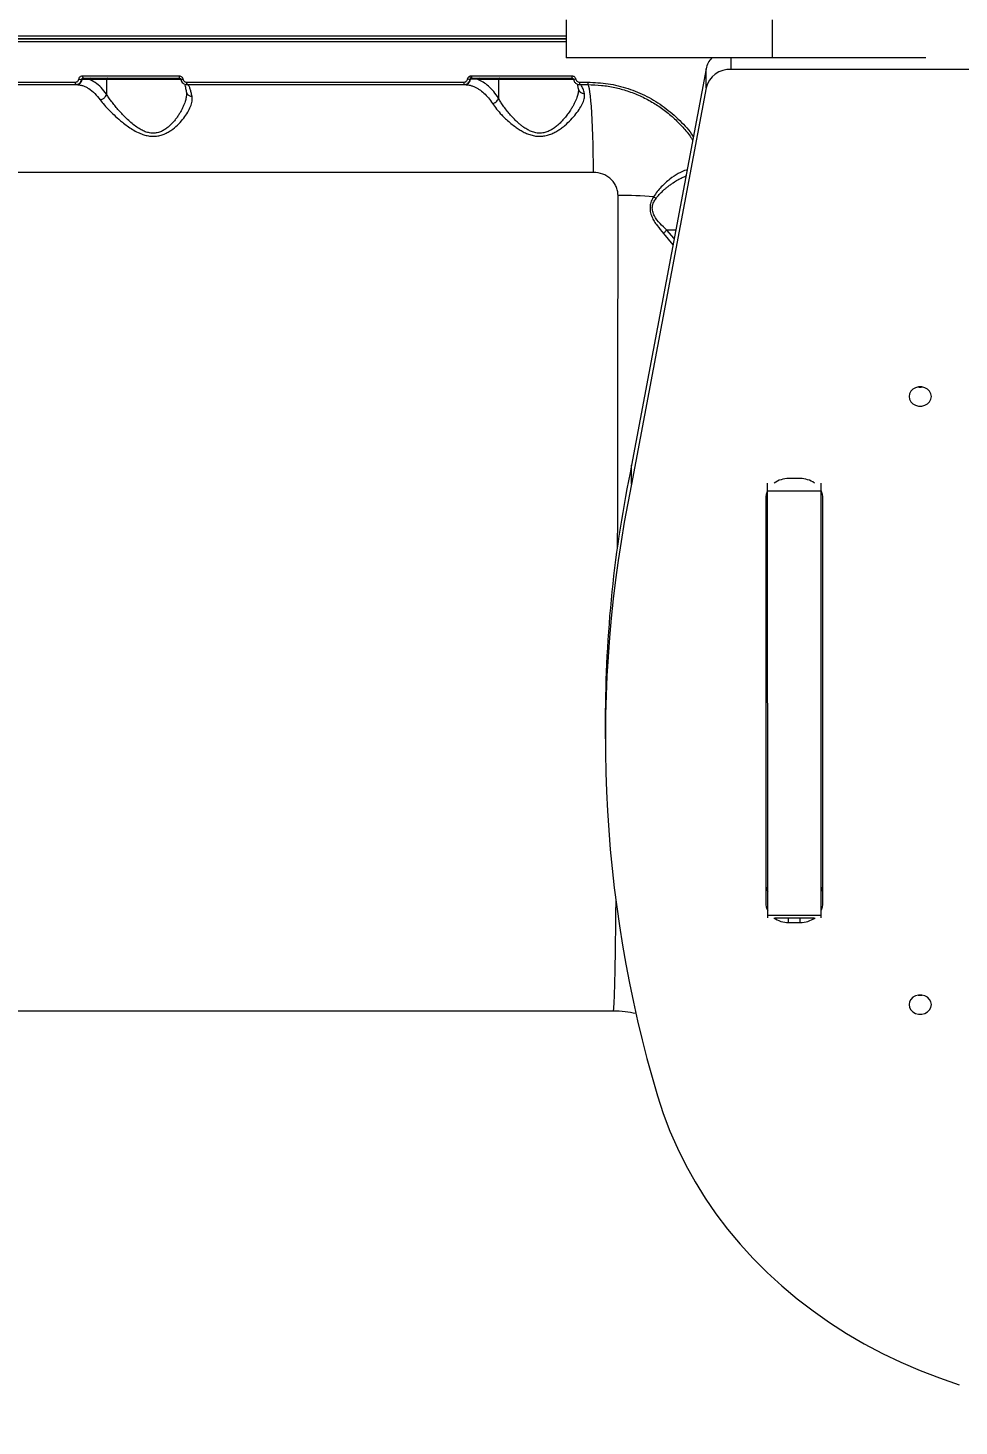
# Model space of a CAD drawing. Header units: millimetres. Extents: x -5873 to 5805, y -5301 to 4302.
# Drawn here: x 926 to 1292, y 507 to 1057 of the extents above; entities that cross this region are included whole.
import ezdxf

# ---------------------------------------------------------------- set-up
doc = ezdxf.new("R2010")
doc.units = ezdxf.units.MM
doc.layers.add('DIKOM_ОБЪЕКТ', color=7, linetype='Continuous')
doc.layers.add('DIKOM_РАЗМЕР_ОБЪЕКТА', color=7, linetype='Continuous')
doc.styles.add('style1', font='arial.ttf', dxfattribs={"width": 0.8})
doc.dimstyles.new('1-50', dxfattribs={"dimtxt": 300, "dimasz": 200, "dimexe": 100, "dimexo": 0, "dimgap": 100, "dimtad": 1, "dimtxsty": 'style1', "dimcen": 200, "dimclrd": 7, "dimclre": 7, "dimclrt": 7, "dimadec": 1, "dimazin": 2, "dimtfac": 1, "dimtmove": 0, "dimatfit": 2, "dimfxl": 0, "dimlwd": 25, "dimlwe": 18, "dimarcsym": 0})

# ---------------------------------------------------------------- blocks, each defined once
blk = doc.blocks.new('*D9')
at = {"layer": 'Defpoints', "color": 0, "transparency": 16777216}
for p in [(1338.11, 2802.44), (-4588.97, -1585.51), (-117.5, -1585.51)]:
    blk.add_point(p, dxfattribs=at)
at = {"layer": 'DIKOM_РАЗМЕР_ОБЪЕКТА', "color": 7, "lineweight": 18, "transparency": 16777216}
for p, q in [((1338.11, 2802.44), (-4688.97, 2802.44)), ((-117.5, -1585.51), (-4688.97, -1585.51))]:
    blk.add_line(p, q, dxfattribs=at)
at = {"layer": 'DIKOM_РАЗМЕР_ОБЪЕКТА', "color": 7, "lineweight": 25, "transparency": 16777216}
blk.add_line((-4588.97, 2602.44), (-4588.97, -1385.51), dxfattribs=at)
at = {"layer": 'DIKOM_РАЗМЕР_ОБЪЕКТА', "color": 7, "transparency": 16777216}
for points in [[(-4622.31, 2602.44), (-4555.64, 2602.44), (-4588.97, 2802.44)], [(-4622.31, -1385.51), (-4555.64, -1385.51), (-4588.97, -1585.51)]]:
    blk.add_solid(points, dxfattribs=at)
at = {"layer": 'DIKOM_РАЗМЕР_ОБЪЕКТА', "color": 7, "transparency": 16777216, "insert": (-4842.15, 460.98), "char_height": 300, "attachment_point": 5, "rotation": 90, "style": 'style1'}
blk.add_mtext('4400', dxfattribs=at)
blk = doc.blocks.new('*D10')
at = {"layer": 'Defpoints', "color": 0, "transparency": 16777216}
for p in [(4304.51, 1053.39), (-1538.59, -1332.39), (4304.51, -4224.84)]:
    blk.add_point(p, dxfattribs=at)
at = {"layer": 'DIKOM_РАЗМЕР_ОБЪЕКТА', "color": 7, "lineweight": 18, "transparency": 16777216}
for p, q in [((4304.51, 1053.39), (4304.51, -4324.84)), ((-1538.59, -1332.39), (-1538.59, -4324.84))]:
    blk.add_line(p, q, dxfattribs=at)
at = {"layer": 'DIKOM_РАЗМЕР_ОБЪЕКТА', "color": 7, "lineweight": 25, "transparency": 16777216}
blk.add_line((-1338.59, -4224.84), (4104.51, -4224.84), dxfattribs=at)
at = {"layer": 'DIKOM_РАЗМЕР_ОБЪЕКТА', "color": 7, "transparency": 16777216}
for points in [[(-1338.59, -4191.51), (-1338.59, -4258.18), (-1538.59, -4224.84)], [(4104.51, -4191.51), (4104.51, -4258.18), (4304.51, -4224.84)]]:
    blk.add_solid(points, dxfattribs=at)
at = {"layer": 'DIKOM_РАЗМЕР_ОБЪЕКТА', "color": 7, "transparency": 16777216, "insert": (1679.28, -3971.67), "char_height": 300, "attachment_point": 5, "style": 'style1'}
blk.add_mtext('5850', dxfattribs=at)

msp = doc.modelspace()

# ---------------------------------------------------------------- linework, layer by layer
at = {"layer": 'DIKOM_ОБЪЕКТ', "color": 7, "linetype": 'Continuous', "lineweight": 15}
for p, q in [((1137.868, 1059.842), (1137.869, 1044.842)), ((1219.044, 1044.847), (1219.043, 1059.847)), ((1219.044, 1044.847), (1137.869, 1044.842)), ((1202.797, 1040.335), (1202.797, 1044.846)), ((1279.374, 1044.85), (1219.044, 1044.847)), ((1192.927, 1040.566), (1163.643, 884.788)), ((1192.927, 1033.066), (1192.927, 1040.566)), ((1322.022, 1040.342), (1202.797, 1040.335)), ((945.006, 1034.337), (945.29, 1034.337)), ((947.525, 1036.42), (947.353, 1036.42)), ((950.358, 1036.337), (947.525, 1036.42)), ((947.695, 1037.802), (985.694, 1037.804)), ((947.915, 1036.837), (985.883, 1036.839)), ((957.159, 1036.337), (950.358, 1036.337)), ((986.443, 1036.339), (957.159, 1036.337)), ((957.159, 1036.337), (957.16, 1030.531)), ((989.124, 1034.266), (988.879, 1034.339)), ((1097.711, 1034.346), (1098.006, 1034.346)), ((1100.241, 1036.429), (1100.144, 1036.429)), ((1103.178, 1036.346), (1100.241, 1036.429)), ((1100.473, 1036.786), (1100.792, 1036.846)), ((1100.698, 1037.811), (1140.194, 1037.814)), ((1100.792, 1036.846), (1140.255, 1036.848)), ((1111.304, 1036.346), (1103.178, 1036.346)), ((1140.855, 1036.348), (1111.304, 1036.346)), ((1111.304, 1036.346), (1111.304, 1028.96)), ((1143.061, 1034.359), (1143.291, 1034.348)), ((1143.162, 1035.308), (1146.359, 1035.308)), ((1143.221, 1034.348), (1146.415, 1034.349)), ((1143.567, 1034.216), (1143.291, 1034.348)), ((957.159, 1030.524), (957.16, 1030.531)), ((1111.303, 1028.951), (1111.304, 1028.96)), ((1192.927, 1033.066), (1163.644, 877.288)), ((1148.647, 999.846), (669.989, 999.818)), ((1176.23, 975.882), (1179.908, 971.312)), ((1181.012, 977.184), (1177.475, 977.184)), ((1180.382, 973.83), (1177.475, 977.184)), ((1163.644, 877.288), (1163.643, 884.788)), ((1229.901, 879.497), (1225.401, 879.497)), ((1217.151, 874.692), (1217.151, 877.747)), ((1217.151, 874.692), (1238.151, 874.693)), ((1217.161, 707.96), (1217.151, 874.692)), ((1238.151, 874.693), (1238.151, 877.748)), ((1238.161, 707.961), (1238.151, 874.693)), ((1216.401, 871.702), (1216.411, 712.787)), ((1238.911, 712.788), (1238.901, 871.704)), ((1153.291, 784.674), (1153.292, 777.174)), ((1238.593, 718.237), (1238.16, 718.237)), ((1217.161, 707.96), (1238.161, 707.961)), ((1217.161, 706.89), (1217.161, 707.96)), ((1220.072, 706.848), (1235.25, 706.849)), ((1225.411, 704.993), (1225.411, 706.848)), ((1225.411, 704.993), (1229.911, 704.993)), ((1229.911, 704.993), (1229.911, 706.848)), ((1238.161, 706.892), (1238.161, 707.961)), ((858.38, 670.331), (1156.422, 670.349))]:
    msp.add_line(p, q, dxfattribs=at)
at = {"layer": 'DIKOM_ОБЪЕКТ', "color": 7, "linetype": 'Continuous', "lineweight": 15, "flags": 128}
for points in [[(1148.647, 999.846), (1148.607, 1003.6), (1148.547, 1007.27), (1148.468, 1010.822), (1148.37, 1014.224), (1148.254, 1017.444), (1148.122, 1020.454), (1147.974, 1023.225), (1147.811, 1025.734), (1147.636, 1027.956), (1147.45, 1029.872), (1147.255, 1031.464), (1147.051, 1032.717), (1146.843, 1033.621), (1146.63, 1034.166), (1146.415, 1034.349)], [(1272.749, 911.759), (1272.927, 910.686), (1273.447, 909.699), (1274.268, 908.88), (1275.321, 908.293), (1276.523, 907.988), (1277.775, 907.988), (1278.977, 908.294), (1280.03, 908.88), (1280.85, 909.7), (1281.371, 910.686), (1281.549, 911.76), (1281.371, 912.833), (1280.85, 913.82), (1280.03, 914.64), (1278.976, 915.226), (1277.775, 915.531), (1276.522, 915.531), (1275.321, 915.226), (1274.267, 914.639), (1273.447, 913.819), (1272.927, 912.833), (1272.749, 911.759)], [(1272.763, 672.736), (1272.941, 671.663), (1273.462, 670.676), (1274.282, 669.857), (1275.335, 669.27), (1276.537, 668.965), (1277.79, 668.965), (1278.991, 669.271), (1280.045, 669.857), (1280.865, 670.677), (1281.385, 671.663), (1281.563, 672.737), (1281.385, 673.81), (1280.864, 674.797), (1280.044, 675.617), (1278.991, 676.203), (1277.789, 676.508), (1276.537, 676.508), (1275.335, 676.203), (1274.282, 675.616), (1273.461, 674.797), (1272.941, 673.81), (1272.763, 672.736)], [(1173.805, 636.87), (1176.066, 629.9), (1178.679, 623.023), (1181.638, 616.252), (1184.939, 609.6), (1188.574, 603.08), (1192.537, 596.706), (1196.82, 590.488), (1201.415, 584.44), (1206.312, 578.572), (1211.503, 572.897), (1216.977, 567.425), (1222.723, 562.166), (1228.731, 557.132), (1234.989, 552.332), (1241.485, 547.774), (1248.206, 543.469), (1255.139, 539.423), (1262.271, 535.646), (1269.588, 532.144), (1277.076, 528.924), (1284.72, 525.993), (1292.506, 523.356)]]:
    msp.add_lwpolyline(points, dxfattribs=at)
at = {"layer": 'DIKOM_ОБЪЕКТ', "color": 7, "linetype": 'Continuous', "lineweight": 15}
for centre, radius, start, end in [((1201.057, 1038.938), 8.292, 134.56413, 168.67271), ((1202.305, 1030.668), 9.68, 87.0897, 165.65299), ((946.013, 1035.076), 1.25, 169.86445, 216.27636), ((945.194, 1036.68), 2.346, 272.33713, 353.63305), ((947.762, 1044.848), 8.438, 259.58832, 267.22139), ((947.991, 1036.368), 0.469, 92.33323, 173.6461), ((948.944, 1037.58), 1.269, 169.90187, 215.82767), ((950.836, 1036.359), 0.478, 92.9222, 182.67133), ((987.098, 1037.578), 1.423, 170.84928, 211.30557), ((980.595, 1073.992), 38.011, 278.73229, 279.94165), ((990.03, 1035.075), 1.426, 170.9685, 211.04626), ((1100.137, 1035.074), 2.533, 174.77584, 196.71807), ((1097.91, 1036.689), 2.345, 272.33317, 353.63701), ((1101.031, 1047.088), 10.696, 259.89747, 265.24462), ((1103.458, 1039.226), 3.855, 204.44589, 219.27334), ((1100.737, 1036.361), 0.5, 121.81087, 172.16504), ((1103.305, 1037.578), 2.617, 174.88164, 196.24052), ((1103.655, 1036.368), 0.478, 92.9374, 182.66363), ((1144.127, 1037.579), 3.94, 176.58458, 190.68568), ((1139.793, 1046.192), 9.814, 275.66007, 281.07187), ((1147.223, 1035.076), 4.067, 176.72867, 190.30294), ((1150.604, 1035.076), 4.252, 176.86987, 189.84963), ((1156.817, 763.204), 227.596, 86.10909, 89.62289), ((1176.59, 995.79), 7.011, 231.87613, 241.56856), ((1277.148, 920.518), 5.069, 261.13987, 278.86695), ((1277.148, 920.517), 5.065, 261.24885, 278.75797), ((1643.229, 784.606), 489.937, 168.20097, 179.99207), ((1225.322, 869.653), 9.844, 89.54335, 124.69549), ((1229.981, 869.654), 9.844, 55.31028, 90.46452), ((1643.582, 777.15), 490.274, 168.21435, 196.62604), ((1223.362, 871.675), 6.96, 153.15932, 179.77212), ((1231.941, 871.675), 6.961, 0.23404, 26.84608), ((1223.37, 720.315), 6.96, 180.23472, 206.84773), ((1231.95, 720.316), 6.96, 333.1605, 359.77276), ((1223.371, 712.815), 6.961, 180.23468, 206.84727), ((1231.95, 712.816), 6.961, 333.16096, 359.7728), ((1225.327, 714.809), 9.816, 233.77176, 270.49401), ((1229.995, 714.808), 9.815, 269.51194, 306.23593), ((1277.163, 681.495), 5.069, 261.13987, 278.86695), ((1277.163, 681.496), 5.067, 261.24769, 278.75912)]:
    msp.add_arc(centre, radius, start, end, dxfattribs=at)
for points, knots in [([(1137.868, 1053.35), (1126.546, 1053.35), (1103.069, 1053.348), (1067.556, 1053.346), (1031.558, 1053.344), (995.941, 1053.342), (960.73, 1053.34), (925.742, 1053.338), (890.798, 1053.336), (855.934, 1053.334), (821.188, 1053.332), (786.801, 1053.33), (752.804, 1053.328), (719.429, 1053.326), (686.693, 1053.324), (654.63, 1053.322), (623.019, 1053.32), (602.391, 1053.319), (592.076, 1053.318)], [0, 0, 0, 0, 0.0590049, 0.122341, 0.1856772, 0.2478824, 0.3100877, 0.372293, 0.4344982, 0.4978344, 0.5611705, 0.6245067, 0.6878428, 0.7511789, 0.8133841, 0.8755895, 0.9377947, 1, 1, 1, 1]), ([(592.076, 1051.313), (602.579, 1051.314), (623.585, 1051.315), (655.785, 1051.317), (688.453, 1051.319), (721.613, 1051.321), (755.019, 1051.323), (788.636, 1051.325), (822.425, 1051.327), (856.559, 1051.329), (891.217, 1051.331), (926.374, 1051.333), (962.005, 1051.335), (997.866, 1051.337), (1033.924, 1051.339), (1069.933, 1051.342), (1104.587, 1051.344), (1127.196, 1051.345), (1137.868, 1051.346)], [0, 0, 0, 0, 0.0633364, 0.1266726, 0.1900089, 0.2533452, 0.3166815, 0.3788868, 0.4410923, 0.5032976, 0.565503, 0.6288393, 0.6921755, 0.7555118, 0.818848, 0.8821845, 0.9443898, 1, 1, 1, 1]), ([(592.591, 1052.316), (603.001, 1052.316), (623.821, 1052.317), (655.788, 1052.319), (688.29, 1052.321), (721.386, 1052.323), (754.794, 1052.325), (788.475, 1052.327), (822.379, 1052.329), (856.659, 1052.331), (891.485, 1052.333), (926.814, 1052.335), (962.601, 1052.338), (998.59, 1052.34), (1034.723, 1052.342), (1070.742, 1052.344), (1105.122, 1052.346), (1127.451, 1052.347), (1137.868, 1052.348)], [0, 0, 0, 0, 0.0628402, 0.1256739, 0.1888503, 0.2521108, 0.3155459, 0.377961, 0.4404335, 0.5029956, 0.5655657, 0.6292721, 0.6929727, 0.7565737, 0.8201243, 0.8835385, 0.9456688, 1, 1, 1, 1]), ([(1137.868, 1052.348), (1126.802, 1052.347), (1103.608, 1052.346), (1068.367, 1052.344), (1032.355, 1052.342), (996.659, 1052.34), (961.321, 1052.338), (926.179, 1052.335), (891.064, 1052.333), (856.03, 1052.331), (821.138, 1052.329), (786.636, 1052.327), (752.578, 1052.325), (719.204, 1052.323), (686.537, 1052.321), (654.64, 1052.319), (623.26, 1052.317), (602.814, 1052.316), (592.591, 1052.316)], [0, 0, 0, 0, 0.0577209, 0.1209811, 0.1844161, 0.2468312, 0.3093036, 0.3718654, 0.4344354, 0.4981418, 0.5618423, 0.625443, 0.6889936, 0.7524078, 0.814538, 0.8765706, 0.9382812, 1, 1, 1, 1]), ([(838.191, 1035.29), (849.911, 1035.29), (873.35, 1035.292), (908.903, 1035.294), (932.823, 1035.295), (944.783, 1035.296)], [0, 0, 0, 0, 0.333334, 0.6666665, 1, 1, 1, 1]), ([(838.502, 1034.33), (850.214, 1034.331), (873.632, 1034.332), (909.155, 1034.334), (933.053, 1034.336), (945.006, 1034.337)], [0, 0, 0, 0, 0.333385, 0.666615, 1, 1, 1, 1]), ([(944.783, 1035.296), (944.956, 1035.314), (945.302, 1035.349), (945.755, 1035.625), (946.103, 1036.033), (946.193, 1036.377), (946.237, 1036.549)], [0, 0, 0, 0, 0.2500428, 0.5000103, 0.7499483, 1, 1, 1, 1]), ([(945.006, 1034.337), (945.313, 1034.372), (945.873, 1034.437), (946.598, 1034.914), (947.138, 1035.572), (947.283, 1036.141), (947.353, 1036.42)], [0, 0, 0, 0, 0.2745767, 0.4998945, 0.7551564, 1, 1, 1, 1]), ([(945.29, 1034.337), (945.698, 1034.318), (946.513, 1034.282), (947.733, 1033.986), (948.94, 1033.517), (950.577, 1032.604), (952.512, 1031.061), (953.942, 1029.245), (954.609, 1028.398)], [0, 0, 0, 0, 0.1251868, 0.2503691, 0.3755446, 0.5003185, 0.7671177, 1, 1, 1, 1]), ([(946.237, 1036.549), (946.282, 1036.721), (946.372, 1037.066), (946.721, 1037.473), (947.175, 1037.75), (947.521, 1037.785), (947.695, 1037.802)], [0, 0, 0, 0, 0.2500702, 0.4999951, 0.7499524, 1, 1, 1, 1]), ([(947.353, 1036.42), (947.36, 1036.449), (947.372, 1036.508), (947.416, 1036.592), (947.477, 1036.669), (947.571, 1036.747), (947.718, 1036.82), (947.844, 1036.831), (947.915, 1036.837)], [0, 0, 0, 0, 0.1170272, 0.2385178, 0.3660925, 0.5010747, 0.7198716, 1, 1, 1, 1]), ([(957.16, 1030.531), (956.449, 1031.457), (955.03, 1033.306), (952.736, 1035.258), (951.15, 1035.978), (950.358, 1036.337)], [0, 0, 0, 0, 0.3340159, 0.6676584, 1, 1, 1, 1]), ([(957.613, 1036.837), (957.553, 1036.83), (957.434, 1036.815), (957.284, 1036.699), (957.18, 1036.534), (957.166, 1036.403), (957.159, 1036.337)], [0, 0, 0, 0, 0.2500286, 0.5000367, 0.749994, 1, 1, 1, 1]), ([(985.694, 1037.804), (985.867, 1037.786), (986.213, 1037.75), (986.668, 1037.471), (987.017, 1037.063), (987.111, 1036.722), (987.158, 1036.551)], [0, 0, 0, 0, 0.2502632, 0.5000233, 0.7500103, 1, 1, 1, 1]), ([(985.849, 1036.855), (985.908, 1036.851), (986.027, 1036.843), (986.188, 1036.749), (986.314, 1036.606), (986.349, 1036.483), (986.366, 1036.421)], [0, 0, 0, 0, 0.2500689, 0.4996243, 0.7495367, 1, 1, 1, 1]), ([(985.883, 1036.839), (985.943, 1036.832), (986.054, 1036.82), (986.203, 1036.727), (986.317, 1036.594), (986.349, 1036.479), (986.365, 1036.422)], [0, 0, 0, 0, 0.2674438, 0.5002405, 0.752408, 1, 1, 1, 1]), ([(986.365, 1036.422), (986.443, 1036.14), (986.599, 1035.572), (987.17, 1034.907), (987.923, 1034.435), (988.503, 1034.372), (988.809, 1034.339)], [0, 0, 0, 0, 0.2492565, 0.4999441, 0.7361026, 1, 1, 1, 1]), ([(987.158, 1036.551), (987.205, 1036.381), (987.299, 1036.04), (987.648, 1035.632), (988.103, 1035.353), (988.449, 1035.317), (988.622, 1035.299)], [0, 0, 0, 0, 0.2499958, 0.4999756, 0.7497419, 1, 1, 1, 1]), ([(988.039, 1034.217), (988.022, 1034.207), (987.939, 1034.157), (988.023, 1033.784), (988.237, 1032.89), (988.457, 1031.826), (988.575, 1031.259)], [0, 0, 0, 0, 0.0659452, 0.3313812, 0.6439661, 1, 1, 1, 1]), ([(988.622, 1035.299), (1000.665, 1035.299), (1024.752, 1035.301), (1061.105, 1035.303), (1085.445, 1035.304), (1097.615, 1035.305)], [0, 0, 0, 0, 0.3333335, 0.6666666, 1, 1, 1, 1]), ([(988.809, 1034.339), (1000.844, 1034.34), (1024.909, 1034.341), (1061.232, 1034.344), (1085.55, 1034.345), (1097.711, 1034.346)], [0, 0, 0, 0, 0.3333842, 0.6666155, 1, 1, 1, 1]), ([(990.766, 1029.72), (990.714, 1029.983), (990.607, 1030.525), (990.437, 1031.27), (990.253, 1031.98), (990.056, 1032.629), (989.847, 1033.198), (989.617, 1033.691), (989.375, 1034.071), (989.205, 1034.203), (989.124, 1034.266)], [0, 0, 0, 0, 0.1019806, 0.2103212, 0.3250175, 0.4460747, 0.5734897, 0.7024619, 0.8572826, 1, 1, 1, 1]), ([(1097.615, 1035.305), (1097.795, 1035.322), (1098.155, 1035.356), (1098.633, 1035.626), (1099.009, 1036.033), (1099.106, 1036.383), (1099.155, 1036.558)], [0, 0, 0, 0, 0.2501928, 0.5001364, 0.7500389, 1, 1, 1, 1]), ([(1097.711, 1034.346), (1097.999, 1034.375), (1098.575, 1034.433), (1099.339, 1034.896), (1099.92, 1035.577), (1100.071, 1036.151), (1100.144, 1036.429)], [0, 0, 0, 0, 0.2500608, 0.4999618, 0.7568827, 1, 1, 1, 1]), ([(1098.006, 1034.346), (1098.363, 1034.333), (1099.169, 1034.304), (1100.346, 1034.061), (1101.554, 1033.65), (1102.651, 1033.125), (1104.008, 1032.294), (1105.557, 1031.042), (1107.306, 1029.2), (1108.378, 1027.677), (1108.911, 1026.919)], [0, 0, 0, 0, 0.0930062, 0.2094349, 0.3069229, 0.4104603, 0.5005855, 0.6719891, 0.8369107, 1, 1, 1, 1]), ([(1099.155, 1036.558), (1099.181, 1036.671), (1099.233, 1036.896), (1099.413, 1037.195), (1099.649, 1037.453), (1099.848, 1037.571), (1099.948, 1037.631)], [0, 0, 0, 0, 0.2488226, 0.4995646, 0.7479956, 1, 1, 1, 1]), ([(1099.948, 1037.631), (1100.067, 1037.683), (1100.306, 1037.789), (1100.567, 1037.804), (1100.698, 1037.811)], [0, 0, 0, 0, 0.4976765, 1, 1, 1, 1]), ([(1100.144, 1036.429), (1100.156, 1036.469), (1100.179, 1036.553), (1100.259, 1036.652), (1100.358, 1036.733), (1100.433, 1036.767), (1100.473, 1036.786)], [0, 0, 0, 0, 0.2378776, 0.4998987, 0.7320318, 1, 1, 1, 1]), ([(1111.304, 1028.96), (1110.682, 1029.881), (1109.438, 1031.721), (1107.42, 1033.815), (1105.332, 1035.437), (1103.894, 1036.044), (1103.178, 1036.346)], [0, 0, 0, 0, 0.2505983, 0.5007834, 0.7514467, 1, 1, 1, 1]), ([(1111.757, 1036.847), (1111.698, 1036.839), (1111.579, 1036.824), (1111.429, 1036.708), (1111.324, 1036.543), (1111.311, 1036.412), (1111.304, 1036.346)], [0, 0, 0, 0, 0.2499714, 0.4999902, 0.7499967, 1, 1, 1, 1]), ([(1140.194, 1037.814), (1140.37, 1037.795), (1140.722, 1037.759), (1141.182, 1037.479), (1141.535, 1037.072), (1141.63, 1036.731), (1141.678, 1036.561)], [0, 0, 0, 0, 0.2502107, 0.4999905, 0.749986, 1, 1, 1, 1]), ([(1140.245, 1036.864), (1140.306, 1036.858), (1140.429, 1036.844), (1140.589, 1036.746), (1140.712, 1036.603), (1140.745, 1036.485), (1140.761, 1036.426)], [0, 0, 0, 0, 0.2507094, 0.5010602, 0.7510141, 1, 1, 1, 1]), ([(1140.255, 1036.848), (1140.305, 1036.844), (1140.387, 1036.838), (1140.496, 1036.791), (1140.576, 1036.741), (1140.618, 1036.695), (1140.635, 1036.676)], [0, 0, 0, 0, 0.344337, 0.5677046, 0.8249498, 1, 1, 1, 1]), ([(1140.758, 1036.432), (1140.82, 1036.189), (1140.923, 1035.794), (1141.243, 1035.299), (1141.602, 1034.919), (1142.038, 1034.629), (1142.58, 1034.401), (1142.98, 1034.368), (1143.221, 1034.348)], [0, 0, 0, 0, 0.2128348, 0.3471957, 0.4999481, 0.6577715, 0.7938142, 1, 1, 1, 1]), ([(1141.678, 1036.561), (1141.726, 1036.39), (1141.821, 1036.049), (1142.174, 1035.642), (1142.635, 1035.362), (1142.986, 1035.326), (1143.162, 1035.308)], [0, 0, 0, 0, 0.2500155, 0.5000231, 0.7497813, 1, 1, 1, 1]), ([(1142.365, 1034.301), (1142.356, 1034.192), (1142.336, 1033.952), (1142.594, 1032.964), (1142.735, 1032.424)], [0, 0, 0, 0, 0.4525396, 1, 1, 1, 1]), ([(1145.071, 1030.867), (1144.986, 1031.198), (1144.807, 1031.896), (1144.515, 1032.772), (1144.16, 1033.617), (1143.899, 1033.942), (1143.748, 1034.129)], [0, 0, 0, 0, 0.2012531, 0.4238838, 0.6678898, 1, 1, 1, 1]), ([(1146.359, 1035.308), (1149.046, 1035.185), (1154.424, 1034.939), (1162.28, 1032.968), (1169.732, 1029.871), (1176.621, 1025.646), (1182.643, 1020.318), (1186.425, 1016.302), (1187.857, 1013.931), (1187.905, 1013.852)], [0, 0, 0, 0, 0.1660711, 0.3323769, 0.4973562, 0.6633522, 0.8284374, 0.9942437, 1, 1, 1, 1]), ([(1146.415, 1034.349), (1148.222, 1034.292), (1151.785, 1034.181), (1156.992, 1033.303), (1162.078, 1031.932), (1166.986, 1030.025), (1171.659, 1027.614), (1176.037, 1024.741), (1180.107, 1021.437), (1183.756, 1017.674), (1186.331, 1014.71), (1187.425, 1012.859), (1187.648, 1012.483)], [0, 0, 0, 0, 0.1116383, 0.2200541, 0.3252578, 0.4364176, 0.5443744, 0.6491468, 0.7590856, 0.8670102, 0.9729523, 1, 1, 1, 1]), ([(954.609, 1028.398), (954.791, 1028.428), (955.152, 1028.488), (955.673, 1028.714), (956.129, 1029.008), (956.589, 1029.428), (956.966, 1029.943), (957.102, 1030.352), (957.159, 1030.524)], [0, 0, 0, 0, 0.1611741, 0.319318, 0.4691646, 0.6065867, 0.8346646, 1, 1, 1, 1]), ([(954.609, 1028.398), (955.136, 1027.722), (956.184, 1026.376), (958.28, 1024.144), (960.647, 1021.858), (963.015, 1019.813), (965.269, 1018.089), (967.324, 1016.71), (969.354, 1015.583), (971.288, 1014.764), (973.128, 1014.234), (974.988, 1013.986), (976.836, 1014.058), (978.614, 1014.436), (980.25, 1015.062), (981.782, 1015.886), (983.613, 1017.139), (985.612, 1018.926), (987.571, 1021.19), (989.128, 1023.489), (990.234, 1025.732), (990.887, 1027.868), (990.807, 1029.102), (990.766, 1029.72)], [0, 0, 0, 0, 0.0628346, 0.124952, 0.1874439, 0.2498343, 0.2919635, 0.3340364, 0.3749147, 0.4073644, 0.4376915, 0.469231, 0.5004072, 0.5308851, 0.5632064, 0.593508, 0.6260012, 0.6879098, 0.7501364, 0.8125829, 0.8749503, 0.9374314, 1, 1, 1, 1]), ([(988.471, 1029.65), (988.459, 1029.526), (988.404, 1028.931), (988.128, 1027.935), (987.699, 1026.659), (987.207, 1025.492), (986.612, 1024.288), (985.936, 1023.097), (985.171, 1021.907), (984.318, 1020.734), (983.372, 1019.588), (982.296, 1018.46), (981.116, 1017.425), (979.792, 1016.501), (978.344, 1015.768), (976.699, 1015.295), (974.94, 1015.206), (973.179, 1015.523), (971.505, 1016.163), (969.798, 1017.097), (968.039, 1018.33), (966.267, 1019.811), (964.603, 1021.386), (963.045, 1022.997), (961.624, 1024.586), (960.296, 1026.167), (959.11, 1027.682), (958.03, 1029.163), (957.449, 1030.071), (957.159, 1030.524)], [0, 0, 0, 0, 0.0121241, 0.0579621, 0.0898011, 0.1252271, 0.1587939, 0.1924887, 0.2261769, 0.2596626, 0.2930261, 0.326427, 0.3624846, 0.3940285, 0.4278723, 0.4618824, 0.4956812, 0.5293118, 0.5630725, 0.5967429, 0.6396238, 0.6860239, 0.731188, 0.7759118, 0.8228356, 0.8655427, 0.9114542, 0.9558258, 1, 1, 1, 1]), ([(988.566, 1030.86), (988.571, 1030.793), (988.601, 1030.417), (988.53, 1029.996), (988.471, 1029.65)], [0, 0, 0, 0, 0.1788192, 1, 1, 1, 1]), ([(988.545, 1031.328), (988.577, 1031.091), (988.648, 1030.574), (988.536, 1029.922), (988.476, 1029.569)], [0, 0, 0, 0, 0.4583309, 1, 1, 1, 1]), ([(988.578, 1031.311), (988.658, 1031.09), (988.792, 1030.721), (989.191, 1030.298), (989.628, 1029.996), (990.166, 1029.779), (990.565, 1029.74), (990.766, 1029.72)], [0, 0, 0, 0, 0.2550979, 0.4246821, 0.6093382, 0.8034661, 1, 1, 1, 1]), ([(1108.911, 1026.919), (1109.426, 1026.201), (1110.452, 1024.769), (1112.271, 1022.736), (1114.05, 1020.955), (1115.719, 1019.448), (1117.395, 1018.1), (1119.015, 1016.958), (1120.593, 1015.996), (1122.24, 1015.172), (1124.019, 1014.513), (1125.855, 1014.1), (1127.745, 1013.987), (1129.615, 1014.191), (1131.389, 1014.678), (1133.077, 1015.396), (1134.614, 1016.258), (1136.064, 1017.245), (1137.832, 1018.644), (1139.805, 1020.519), (1141.79, 1022.813), (1143.39, 1025.073), (1144.539, 1027.226), (1145.217, 1029.222), (1145.12, 1030.319), (1145.071, 1030.867)], [0, 0, 0, 0, 0.0627893, 0.1252337, 0.1667282, 0.2086541, 0.2499487, 0.2820836, 0.3123888, 0.3448881, 0.3751494, 0.4070111, 0.4378219, 0.4685216, 0.5005853, 0.5307965, 0.5632515, 0.5935683, 0.6256037, 0.6880612, 0.7502893, 0.8128147, 0.8748725, 0.9374739, 1, 1, 1, 1]), ([(1108.911, 1026.919), (1109.085, 1026.959), (1109.427, 1027.039), (1110.053, 1027.336), (1110.665, 1027.816), (1111.113, 1028.421), (1111.247, 1028.794), (1111.303, 1028.951)], [0, 0, 0, 0, 0.1625079, 0.3208575, 0.6058188, 0.8337152, 1, 1, 1, 1]), ([(1142.597, 1031.055), (1142.585, 1030.949), (1142.523, 1030.413), (1142.225, 1029.477), (1141.767, 1028.267), (1141.259, 1027.17), (1140.645, 1026.006), (1139.835, 1024.64), (1138.831, 1023.15), (1137.622, 1021.573), (1136.439, 1020.213), (1135.213, 1018.976), (1133.966, 1017.886), (1132.624, 1016.912), (1131.144, 1016.084), (1129.549, 1015.485), (1127.791, 1015.205), (1126.297, 1015.313), (1125.139, 1015.583), (1124.049, 1015.947), (1122.712, 1016.581), (1121.412, 1017.403), (1120.327, 1018.212), (1119.458, 1018.927), (1118.385, 1019.89), (1117.111, 1021.159), (1115.693, 1022.731), (1114.352, 1024.376), (1113.167, 1025.979), (1112.13, 1027.52), (1111.579, 1028.474), (1111.303, 1028.951)], [0, 0, 0, 0, 0.0112767, 0.057006, 0.0892847, 0.1239578, 0.155386, 0.1913142, 0.2415604, 0.2821062, 0.325672, 0.3593829, 0.3929066, 0.4287897, 0.4603315, 0.4940254, 0.5280937, 0.5618764, 0.5784659, 0.5958006, 0.6274657, 0.6633658, 0.6853475, 0.7075325, 0.7306356, 0.7726052, 0.8183423, 0.865023, 0.9123183, 0.9560899, 1, 1, 1, 1]), ([(1142.706, 1032.224), (1142.713, 1032.152), (1142.745, 1031.797), (1142.663, 1031.384), (1142.597, 1031.055)], [0, 0, 0, 0, 0.2022399, 1, 1, 1, 1]), ([(1142.709, 1032.468), (1142.738, 1032.284), (1142.799, 1031.882), (1142.678, 1031.327), (1142.612, 1031.026)], [0, 0, 0, 0, 0.4568049, 1, 1, 1, 1]), ([(1142.746, 1032.462), (1142.831, 1032.235), (1142.976, 1031.85), (1143.403, 1031.414), (1143.874, 1031.106), (1144.446, 1030.898), (1144.862, 1030.877), (1145.071, 1030.867)], [0, 0, 0, 0, 0.2484262, 0.420208, 0.607066, 0.8028704, 1, 1, 1, 1]), ([(1185.44, 1000.739), (1185.367, 1000.732), (1184.3, 1000.636), (1182.013, 999.451), (1178.672, 997.298), (1175.859, 994.747), (1173.699, 992.362), (1172.743, 990.974), (1172.261, 990.275)], [0, 0, 0, 0, 0.0180448, 0.2623791, 0.5069172, 0.7527578, 0.8755375, 1, 1, 1, 1]), ([(1158.315, 990.795), (1158.278, 991.401), (1158.203, 992.616), (1157.601, 994.36), (1156.674, 995.951), (1155.436, 997.324), (1153.952, 998.426), (1151.734, 999.539), (1149.882, 999.723), (1148.647, 999.846)], [0, 0, 0, 0, 0.1248701, 0.2501608, 0.374719, 0.5000902, 0.6248912, 0.7500952, 1, 1, 1, 1]), ([(1173.252, 989.625), (1173.575, 990.034), (1174.232, 990.864), (1175.331, 992.003), (1176.224, 992.838), (1176.886, 993.414), (1177.302, 993.765), (1177.755, 994.134), (1178.296, 994.559), (1179.05, 995.124), (1180.229, 995.952), (1181.767, 996.909), (1183.443, 997.809), (1184.509, 998.237), (1185.007, 998.436)], [0, 0, 0, 0, 0.0935444, 0.1902208, 0.2906487, 0.3225395, 0.357366, 0.3951245, 0.4358184, 0.4917763, 0.581934, 0.7273, 0.8726413, 1, 1, 1, 1]), ([(1158.145, 852.438), (1158.152, 855.782), (1158.17, 863.966), (1158.195, 877.469), (1158.22, 892.894), (1158.245, 909.919), (1158.268, 928.578), (1158.288, 948.907), (1158.304, 969.657), (1158.312, 983.736), (1158.315, 990.795)], [0, 0, 0, 0, 0.0791778, 0.1938324, 0.3093357, 0.4256877, 0.5681063, 0.7112972, 0.8552612, 1, 1, 1, 1]), ([(1172.261, 990.275), (1171.947, 989.702), (1171.315, 988.548), (1170.823, 986.552), (1170.903, 984.451), (1171.536, 982.44), (1172.504, 980.601), (1174.031, 978.356), (1175.353, 976.868), (1176.23, 975.882)], [0, 0, 0, 0, 0.1253193, 0.2522425, 0.3796561, 0.5064181, 0.6312849, 0.7556106, 1, 1, 1, 1]), ([(1177.464, 977.181), (1176.564, 978.01), (1174.767, 979.667), (1172.798, 982.148), (1171.829, 984.488), (1171.709, 986.384), (1172.253, 988.154), (1172.919, 989.135), (1173.252, 989.625)], [0, 0, 0, 0, 0.2503067, 0.4998675, 0.6251845, 0.7501667, 0.875224, 1, 1, 1, 1]), ([(1177.464, 977.181), (1177.352, 977.081), (1177.126, 976.879), (1176.798, 976.548), (1176.491, 976.211), (1176.316, 975.991), (1176.23, 975.882)], [0, 0, 0, 0, 0.2479446, 0.5001168, 0.7522424, 1, 1, 1, 1]), ([(1177.475, 977.184), (1177.472, 977.184), (1177.47, 977.183), (1177.466, 977.182), (1177.465, 977.181), (1177.464, 977.181)], [0, 0, 0, 0, 0.5512851, 0.781369, 1, 1, 1, 1]), ([(1156.435, 670.367), (1156.438, 670.361), (1156.478, 670.273), (1156.55, 670.595), (1156.653, 671.369), (1156.749, 672.704), (1156.841, 674.509), (1156.93, 676.84), (1157.017, 679.704), (1157.1, 683.113), (1157.176, 686.824), (1157.244, 690.735), (1157.306, 694.749), (1157.365, 699.149), (1157.423, 703.949), (1157.477, 708.905), (1157.511, 712.436), (1157.527, 714.096)], [0, 0, 0, 0, 0.0055031, 0.0825422, 0.1601602, 0.2344096, 0.309393, 0.3851098, 0.4615602, 0.5387439, 0.6166608, 0.6804633, 0.7448355, 0.8097773, 0.8752889, 0.9413698, 1, 1, 1, 1]), ([(1156.434, 670.349), (1157.999, 670.304), (1160.994, 670.218), (1163.932, 669.624), (1165.334, 669.341)], [0, 0, 0, 0, 0.5225803, 1, 1, 1, 1])]:
    msp.add_open_spline(points, degree=3, knots=knots, dxfattribs=at)

# ---------------------------------------------------------------- dimensions: what is measured, and where the dimension line sits
at = {"layer": 'DIKOM_РАЗМЕР_ОБЪЕКТА'}
dim = msp.add_linear_dim(base=(-4588.973, -1585.515), p1=(1338.114, 2802.437), p2=(-117.504, -1585.515), angle=90, text='4400', dimstyle='1-50', dxfattribs=at)
dim.commit()
dim.dimension.update_dxf_attribs({"geometry": '*D9', "text_midpoint": (-4588.973, 460.978), "dimtype": 160})
dim = msp.add_linear_dim(base=(4304.512, -4224.842), p1=(-1538.592, -1332.389), p2=(4304.512, 1053.391), text='5850', dimstyle='1-50', dxfattribs=at)
dim.commit()
dim.dimension.update_dxf_attribs({"geometry": '*D10', "text_midpoint": (1679.282, -4224.842), "dimtype": 160})

doc.saveas('drawing.dxf')
